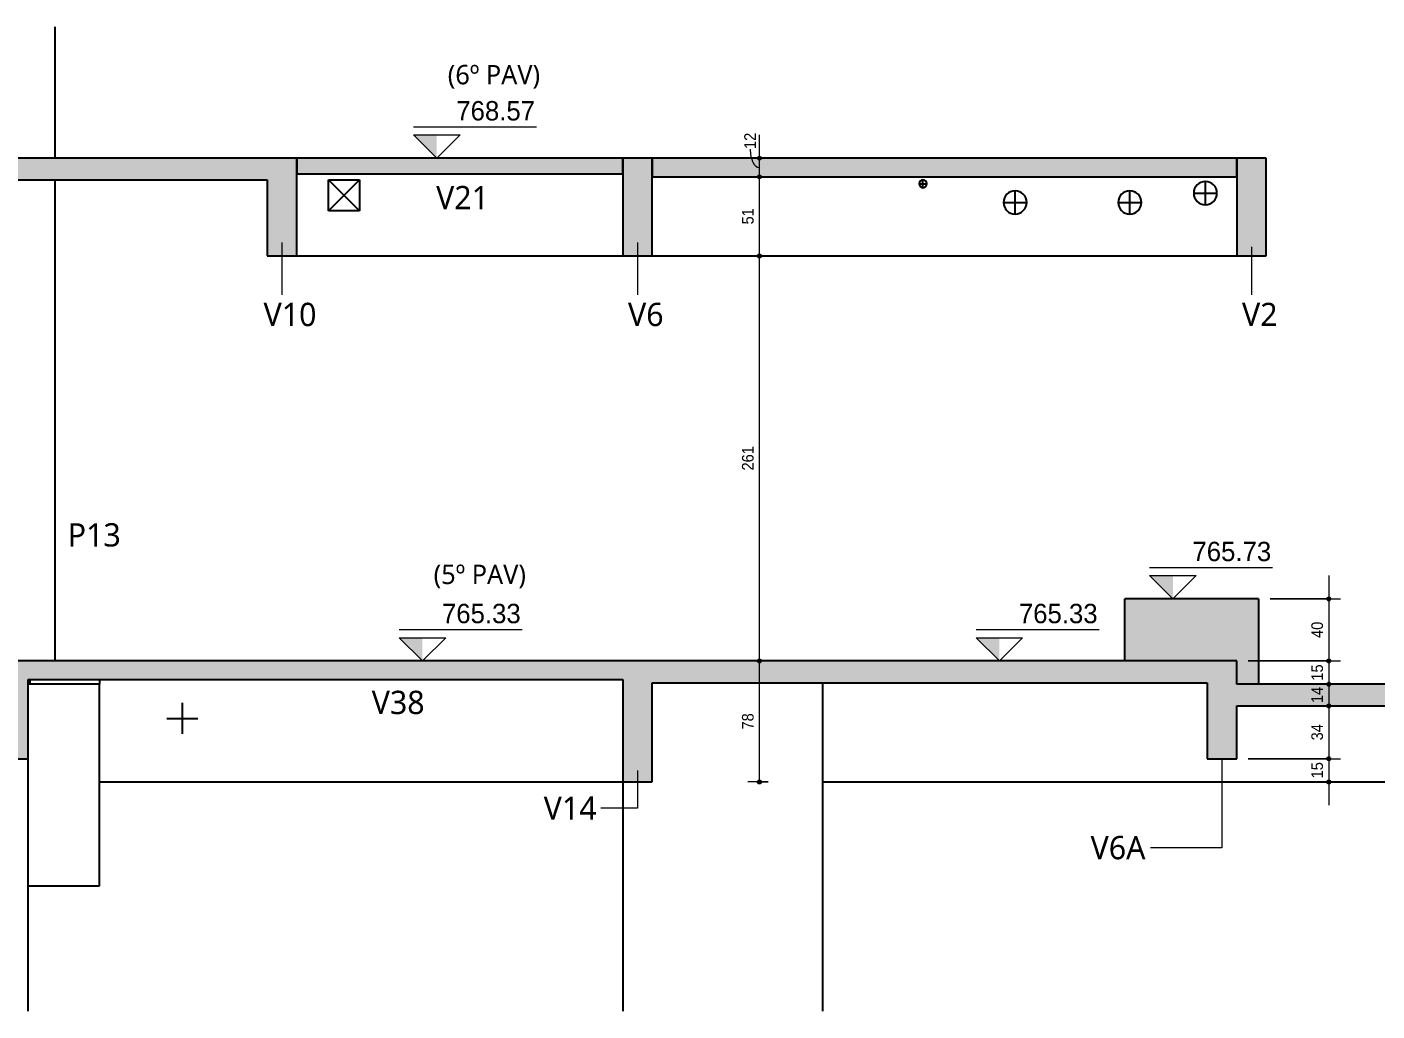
# Model space of a CAD drawing. Header units: centimetres. Extents: x -1897 to 22038, y -1268 to 84208.
# Drawn here: x 13929 to 14799, y 76307 to 76942 of the extents above; entities that cross this region are included whole.
import ezdxf

# ---------------------------------------------------------------- set-up
doc = ezdxf.new("R2010")
doc.units = ezdxf.units.CM
for name, color, linetype, lineweight in [('A-ANNO-DIMS', 7, 'Continuous', 9), ('A-ANNO-DIMS-50', 7, 'Continuous', 9), ('A-FLOR', 7, 'Continuous', 18), ('A-GENM', 7, 'Continuous', 18), ('A-WALL', 7, 'Continuous', 9), ('G-ANNO-DIMS', 7, 'Continuous', 9), ('G-ANNO-TEXT', 7, 'Continuous', 9), ('S-BEAM', 7, 'Continuous', 18), ('S-BEAM-IDEN', 7, 'Continuous', 9), ('S-COLS', 7, 'Continuous', 18), ('S-COLS-IDEN', 7, 'Continuous', 9)]:
    doc.layers.add(name, color=color, linetype=linetype, lineweight=lineweight)
doc.styles.add('Arial_1', font='arial.ttf', dxfattribs={"width": 0.9, "height": 7.5})
doc.styles.add('Arial_2', font='arial.ttf', dxfattribs={"width": 0.95, "height": 12.5})
doc.styles.add('Gadugi', font='gadugi.ttf', dxfattribs={"height": 15})
doc.styles.add('Gadugi_4', font='gadugi.ttf', dxfattribs={"height": 12.5})
doc.dimstyles.new('PED_R80_1_5mm_ACIMA_As_ESQ__R00_2', dxfattribs={"dimscale": 30.48, "dimtxt": 7.651945, "dimasz": 0.328084, "dimexe": 0.246063, "dimexo": 0.246063, "dimgap": 0.049213, "dimtad": 1, "dimdec": 1, "dimrnd": 0.5, "dimdsep": 46, "dimtxsty": 'Arial_1', "dimblk1": 'DOTSMALL', "dimblk2": 'DOTSMALL', "dimsah": 1, "dimcen": 0.09, "dimdle": 0.492126, "dimazin": 0, "dimtfac": 1, "dimtdec": 4, "dimtix": 1, "dimtmove": 1, "dimatfit": 3, "dimfxl": 1, "dimtvp": 1, "dimtolj": 1, "dimtzin": 0, "dimarcsym": 2})
doc.dimstyles.new('PED_R80_1_5mm_ACIMA_As_ESQ__R00_3', dxfattribs={"dimscale": 30.48, "dimtxt": 7.651945, "dimasz": 0.328084, "dimexe": 0.246063, "dimexo": 0.246063, "dimgap": 0.049213, "dimtad": 1, "dimdec": 1, "dimrnd": 0.5, "dimdsep": 46, "dimtxsty": 'Arial_1', "dimblk1": 'DOTSMALL', "dimblk2": 'DOTSMALL', "dimsah": 1, "dimcen": 0.09, "dimdle": 0.492126, "dimazin": 0, "dimtfac": 1, "dimtdec": 4, "dimtix": 1, "dimtmove": 0, "dimatfit": 3, "dimfxl": 1, "dimtvp": 1, "dimtolj": 1, "dimtzin": 0, "dimarcsym": 2})

# ---------------------------------------------------------------- blocks, each defined once
blk = doc.blocks.new('PED_FURO_CIRCULAR_R04_2020 _INSTÂNCIA_ - FURO CIRC-3730583-CT001 K2 - CORTE A-A')
at = {"layer": 'A-GENM', "color": 253, "lineweight": 25, "true_color": 0xaaaaaa}
for p, q in [((-288.89, 76486), (-288.89, 76506)), ((-298.89, 76496), (-278.89, 76496))]:
    blk.add_line(p, q, dxfattribs=at)
blk = doc.blocks.new('PED_FURO_CIRCULAR_R04_2020 _INSTÂNCIA_ - FURO CIRC-3747796-CT001 K2 - CORTE A-A')
at = {"layer": 'A-GENM', "color": 253, "lineweight": 25, "true_color": 0xaaaaaa}
for p, q in [((188.15, 76838), (188.15, 76843)), ((185.65, 76840.5), (190.65, 76840.5))]:
    blk.add_line(p, q, dxfattribs=at)
blk = doc.blocks.new('PED_FURO_CIRCULAR_R04_2020 _INSTÂNCIA_ - FURO CIRC-3745546-CT001 K2 - CORTE A-A')
at = {"layer": 'A-GENM', "color": 253, "lineweight": 25, "true_color": 0xaaaaaa}
for p, q in [((370.07, 76827), (370.07, 76842)), ((362.57, 76834.5), (377.57, 76834.5))]:
    blk.add_line(p, q, dxfattribs=at)
blk = doc.blocks.new('PED_FURO_CIRCULAR_R04_2020 _INSTÂNCIA_ - FURO CIRC-3745760-CT001 K2 - CORTE A-A')
at = {"layer": 'A-GENM', "color": 253, "lineweight": 25, "true_color": 0xaaaaaa}
for p, q in [((247.5, 76821), (247.5, 76836)), ((240, 76828.5), (255, 76828.5))]:
    blk.add_line(p, q, dxfattribs=at)
blk = doc.blocks.new('PED_FURO_RETANGULAR_R04_2020 _INSTÂNCIA_ - FURO RET-3749457-CT001 K2 - CORTE A-A')
at = {"layer": 'A-GENM', "color": 253, "lineweight": 25, "true_color": 0xaaaaaa}
for p, q in [((-174.75, 76823), (-194.75, 76843)), ((-194.75, 76823), (-174.75, 76843))]:
    blk.add_line(p, q, dxfattribs=at)
blk = doc.blocks.new('Elevações de ponto - SIMBOLO DE NÍVEL-CORTE-2219088-CT001 K2 - CORTE A-A')
at = {"layer": 'G-ANNO-DIMS'}
blk.add_hatch(color=256, dxfattribs=at).paths.add_polyline_path([(-134.26, 76548), (-134.26, 76533), (-149.26, 76548)], flags=0)
for p, q in [((-70.06, 76553.1), (-149.26, 76553.1)), ((-134.26, 76533), (-149.26, 76548)), ((-149.26, 76548), (-119.26, 76548)), ((-119.26, 76548), (-134.26, 76533))]:
    blk.add_line(p, q, dxfattribs=at)
blk = doc.blocks.new('DIMBLOCK377-CT001 K2 - CORTE A-A')
at = {"layer": 'A-ANNO-DIMS-50', "true_color": 0x000032}
h = blk.add_hatch(color=178, dxfattribs=at)
edge = h.paths.add_edge_path(flags=0)
edge.add_arc((14401.21, 76533), 1.25, 0, 360)
h = blk.add_hatch(color=178, dxfattribs=at)
edge = h.paths.add_edge_path(flags=0)
edge.add_arc((14401.21, 76455), 1.25, 0, 360)
at = {"layer": 'A-ANNO-DIMS-50', "color": 178, "true_color": 0x000032}
for p, q in [((14406.94, 76533), (14393.71, 76533)), ((14401.21, 76455), (14401.21, 76533)), ((14401.21, 76533), (14406.94, 76533)), ((14406.94, 76455), (14393.71, 76455)), ((14401.21, 76455), (14406.94, 76455))]:
    blk.add_line(p, q, dxfattribs=at)
for centre in [(14401.21, 76533), (14401.21, 76455)]:
    blk.add_circle(centre, 1.25, dxfattribs=at)
at = {"layer": 'A-ANNO-DIMS-50', "color": 0, "insert": (14389.97, 76488.82), "char_height": 7.5, "width": 12.4315, "attachment_point": 1, "rotation": 90, "line_spacing_factor": 0.941778, "style": 'Arial_1'}
blk.add_mtext('78', dxfattribs=at)
blk = doc.blocks.new('_DotSmall')
at = {"color": 0, "linetype": 'ByBlock', "const_width": 0.5}
blk.add_lwpolyline([(-0.0625, 0, 1), (0.0625, 0, 1)], format="xyb", close=True, dxfattribs=at)
blk = doc.blocks.new('DIMBLOCK378-CT001 K2 - CORTE A-A')
at = {"layer": 'A-ANNO-DIMS-50', "true_color": 0x000032}
h = blk.add_hatch(color=178, dxfattribs=at)
edge = h.paths.add_edge_path(flags=0)
edge.add_arc((14401.21, 76794), 1.25, 0, 360)
h = blk.add_hatch(color=178, dxfattribs=at)
edge = h.paths.add_edge_path(flags=0)
edge.add_arc((14401.21, 76533), 1.25, 0, 360)
at = {"layer": 'A-ANNO-DIMS-50', "color": 178, "true_color": 0x000032}
for p, q in [((14406.94, 76794), (14393.71, 76794)), ((14401.21, 76533), (14401.21, 76794)), ((14401.21, 76794), (14406.94, 76794)), ((14406.94, 76533), (14393.71, 76533)), ((14401.21, 76533), (14406.94, 76533))]:
    blk.add_line(p, q, dxfattribs=at)
for centre in [(14401.21, 76794), (14401.21, 76533)]:
    blk.add_circle(centre, 1.25, dxfattribs=at)
at = {"layer": 'A-ANNO-DIMS-50', "color": 0, "insert": (14389.97, 76655.73), "char_height": 7.5, "width": 18.6472, "attachment_point": 1, "rotation": 90, "line_spacing_factor": 0.941778, "style": 'Arial_1'}
blk.add_mtext('261', dxfattribs=at)
blk = doc.blocks.new('DIMBLOCK379-CT001 K2 - CORTE A-A')
at = {"layer": 'A-ANNO-DIMS-50', "true_color": 0x000032}
h = blk.add_hatch(color=178, dxfattribs=at)
edge = h.paths.add_edge_path(flags=0)
edge.add_arc((14401.21, 76845), 1.25, 0, 360)
h = blk.add_hatch(color=178, dxfattribs=at)
edge = h.paths.add_edge_path(flags=0)
edge.add_arc((14401.21, 76794), 1.25, 0, 360)
at = {"layer": 'A-ANNO-DIMS-50', "color": 178, "true_color": 0x000032}
for p, q in [((14406.94, 76845), (14393.71, 76845)), ((14401.21, 76794), (14401.21, 76845)), ((14401.21, 76845), (14406.94, 76845)), ((14406.94, 76794), (14393.71, 76794)), ((14401.21, 76794), (14406.94, 76794))]:
    blk.add_line(p, q, dxfattribs=at)
for centre in [(14401.21, 76845), (14401.21, 76794)]:
    blk.add_circle(centre, 1.25, dxfattribs=at)
at = {"layer": 'A-ANNO-DIMS-50', "color": 0, "insert": (14389.97, 76814.32), "char_height": 7.5, "width": 12.4315, "attachment_point": 1, "rotation": 90, "line_spacing_factor": 0.941778, "style": 'Arial_1'}
blk.add_mtext('51', dxfattribs=at)
blk = doc.blocks.new('DIMBLOCK380-CT001 K2 - CORTE A-A')
at = {"layer": 'A-ANNO-DIMS-50', "true_color": 0x000032}
h = blk.add_hatch(color=178, dxfattribs=at)
edge = h.paths.add_edge_path(flags=0)
edge.add_arc((14401.21, 76857), 1.25, 0, 360)
h = blk.add_hatch(color=178, dxfattribs=at)
edge = h.paths.add_edge_path(flags=0)
edge.add_arc((14401.21, 76845), 1.25, 0, 360)
at = {"layer": 'A-ANNO-DIMS-50', "color": 178, "true_color": 0x000032}
for p, q in [((14401.21, 76845), (14401.21, 76872)), ((14406.94, 76857), (14393.71, 76857)), ((14401.21, 76857), (14406.94, 76857)), ((14406.94, 76845), (14393.71, 76845)), ((14401.21, 76845), (14406.94, 76845))]:
    blk.add_line(p, q, dxfattribs=at)
for centre in [(14401.21, 76857), (14401.21, 76845)]:
    blk.add_circle(centre, 1.25, dxfattribs=at)
blk.add_ellipse((14401.21, 76862.92), major_axis=(0, 11.92), ratio=0.496698, start_param=1.570796, end_param=3.141593, dxfattribs=at)
at = {"layer": 'A-ANNO-DIMS-50', "color": 0, "insert": (14391.43, 76862.92), "char_height": 7.5, "width": 12.4315, "attachment_point": 1, "rotation": 90, "line_spacing_factor": 0.941778, "style": 'Arial_1'}
blk.add_mtext('12', dxfattribs=at)
blk = doc.blocks.new('DIMBLOCK398-CT001 K2 - CORTE A-A')
at = {"layer": 'A-ANNO-DIMS-50', "true_color": 0x000032}
h = blk.add_hatch(color=178, dxfattribs=at)
edge = h.paths.add_edge_path(flags=0)
edge.add_arc((14767.98, 76573), 1.25, 0, 360)
h = blk.add_hatch(color=178, dxfattribs=at)
edge = h.paths.add_edge_path(flags=0)
edge.add_arc((14767.98, 76533), 1.25, 0, 360)
at = {"layer": 'A-ANNO-DIMS-50', "color": 178, "true_color": 0x000032}
for p, q in [((14767.98, 76588), (14767.98, 76533)), ((14730.16, 76573), (14775.48, 76573)), ((14767.98, 76573), (14730.16, 76573)), ((14716.16, 76533), (14775.48, 76533)), ((14767.98, 76533), (14716.16, 76533))]:
    blk.add_line(p, q, dxfattribs=at)
for centre in [(14767.98, 76573), (14767.98, 76533)]:
    blk.add_circle(centre, 1.25, dxfattribs=at)
at = {"layer": 'A-ANNO-DIMS-50', "color": 0, "insert": (14756.74, 76547.82), "char_height": 7.5, "width": 12.4315, "attachment_point": 1, "rotation": 90, "line_spacing_factor": 0.941778, "style": 'Arial_1'}
blk.add_mtext('40', dxfattribs=at)
blk = doc.blocks.new('DIMBLOCK399-CT001 K2 - CORTE A-A')
at = {"layer": 'A-ANNO-DIMS-50', "true_color": 0x000032}
h = blk.add_hatch(color=178, dxfattribs=at)
edge = h.paths.add_edge_path(flags=0)
edge.add_arc((14767.98, 76533), 1.25, 0, 360)
h = blk.add_hatch(color=178, dxfattribs=at)
edge = h.paths.add_edge_path(flags=0)
edge.add_arc((14767.98, 76518), 1.25, 0, 360)
at = {"layer": 'A-ANNO-DIMS-50', "color": 178, "true_color": 0x000032}
for p, q in [((14716.16, 76533), (14775.48, 76533)), ((14767.98, 76533), (14716.16, 76533)), ((14767.98, 76533), (14767.98, 76518)), ((14762.25, 76518), (14775.48, 76518)), ((14767.98, 76518), (14762.25, 76518))]:
    blk.add_line(p, q, dxfattribs=at)
for centre in [(14767.98, 76533), (14767.98, 76518)]:
    blk.add_circle(centre, 1.25, dxfattribs=at)
at = {"layer": 'A-ANNO-DIMS-50', "color": 0, "insert": (14756.74, 76520.32), "char_height": 7.5, "width": 12.4315, "attachment_point": 1, "rotation": 90, "line_spacing_factor": 0.941778, "style": 'Arial_1'}
blk.add_mtext('15', dxfattribs=at)
blk = doc.blocks.new('DIMBLOCK400-CT001 K2 - CORTE A-A')
at = {"layer": 'A-ANNO-DIMS-50', "true_color": 0x000032}
h = blk.add_hatch(color=178, dxfattribs=at)
edge = h.paths.add_edge_path(flags=0)
edge.add_arc((14767.98, 76518), 1.25, 0, 360)
h = blk.add_hatch(color=178, dxfattribs=at)
edge = h.paths.add_edge_path(flags=0)
edge.add_arc((14767.98, 76504), 1.25, 0, 360)
at = {"layer": 'A-ANNO-DIMS-50', "color": 178, "true_color": 0x000032}
for p, q in [((14762.25, 76518), (14775.48, 76518)), ((14767.98, 76518), (14762.25, 76518)), ((14767.98, 76518), (14767.98, 76504)), ((14762.25, 76504), (14775.48, 76504)), ((14767.98, 76504), (14762.25, 76504))]:
    blk.add_line(p, q, dxfattribs=at)
for centre in [(14767.98, 76518), (14767.98, 76504)]:
    blk.add_circle(centre, 1.25, dxfattribs=at)
at = {"layer": 'A-ANNO-DIMS-50', "color": 0, "insert": (14756.74, 76505.82), "char_height": 7.5, "width": 12.4315, "attachment_point": 1, "rotation": 90, "line_spacing_factor": 0.941778, "style": 'Arial_1'}
blk.add_mtext('14', dxfattribs=at)
blk = doc.blocks.new('DIMBLOCK401-CT001 K2 - CORTE A-A')
at = {"layer": 'A-ANNO-DIMS-50', "true_color": 0x000032}
h = blk.add_hatch(color=178, dxfattribs=at)
edge = h.paths.add_edge_path(flags=0)
edge.add_arc((14767.98, 76504), 1.25, 0, 360)
h = blk.add_hatch(color=178, dxfattribs=at)
edge = h.paths.add_edge_path(flags=0)
edge.add_arc((14767.98, 76470), 1.25, 0, 360)
at = {"layer": 'A-ANNO-DIMS-50', "color": 178, "true_color": 0x000032}
for p, q in [((14762.25, 76504), (14775.48, 76504)), ((14767.98, 76504), (14762.25, 76504)), ((14767.98, 76504), (14767.98, 76470)), ((14716.16, 76470), (14775.48, 76470)), ((14767.98, 76470), (14716.16, 76470))]:
    blk.add_line(p, q, dxfattribs=at)
for centre in [(14767.98, 76504), (14767.98, 76470)]:
    blk.add_circle(centre, 1.25, dxfattribs=at)
at = {"layer": 'A-ANNO-DIMS-50', "color": 0, "insert": (14756.74, 76481.82), "char_height": 7.5, "width": 12.4315, "attachment_point": 1, "rotation": 90, "line_spacing_factor": 0.941778, "style": 'Arial_1'}
blk.add_mtext('34', dxfattribs=at)
blk = doc.blocks.new('DIMBLOCK402-CT001 K2 - CORTE A-A')
at = {"layer": 'A-ANNO-DIMS-50', "true_color": 0x000032}
h = blk.add_hatch(color=178, dxfattribs=at)
edge = h.paths.add_edge_path(flags=0)
edge.add_arc((14767.98, 76470), 1.25, 0, 360)
h = blk.add_hatch(color=178, dxfattribs=at)
edge = h.paths.add_edge_path(flags=0)
edge.add_arc((14767.98, 76455), 1.25, 0, 360)
at = {"layer": 'A-ANNO-DIMS-50', "color": 178, "true_color": 0x000032}
for p, q in [((14716.16, 76470), (14775.48, 76470)), ((14767.98, 76470), (14716.16, 76470)), ((14767.98, 76470), (14767.98, 76440)), ((14762.25, 76455), (14775.48, 76455)), ((14767.98, 76455), (14762.25, 76455))]:
    blk.add_line(p, q, dxfattribs=at)
for centre in [(14767.98, 76470), (14767.98, 76455)]:
    blk.add_circle(centre, 1.25, dxfattribs=at)
at = {"layer": 'A-ANNO-DIMS-50', "color": 0, "insert": (14756.74, 76457.32), "char_height": 7.5, "width": 12.4315, "attachment_point": 1, "rotation": 90, "line_spacing_factor": 0.941778, "style": 'Arial_1'}
blk.add_mtext('15', dxfattribs=at)

msp = doc.modelspace()

# ---------------------------------------------------------------- hatches: boundary and pattern name
at = {"layer": 'A-FLOR', "true_color": 0xa6a6a6}
for points in [[(13840.08, 76843), (14084.16, 76843), (14084.16, 76857), (13632.66, 76857), (13632.66, 76843), (13639.77, 76843)], [(14290.77, 76847), (14313.16, 76847), (14313.16, 76857), (14103.16, 76857), (14103.16, 76847), (14263.31, 76847)], [(14562.17, 76845), (14708.66, 76845), (14708.66, 76857), (14332.16, 76857), (14332.16, 76845), (14541.15, 76845)], [(13976.16, 76521), (14313.16, 76521), (14313.16, 76533), (13930.16, 76533), (13930.16, 76521), (13940.23, 76521)], [(14440.99, 76519), (14689.66, 76519), (14689.66, 76533), (14332.16, 76533), (14332.16, 76519), (14411.6, 76519)], [(14708.66, 76504), (14973.16, 76504), (14973.16, 76518), (14708.66, 76518)]]:
    msp.add_hatch(color=253, dxfattribs=at).paths.add_polyline_path(points, flags=0)
at = {"layer": 'A-WALL', "true_color": 0xd6c7cd}
for points in [[(14636.7, 76533), (14650.7, 76533), (14650.7, 76573), (14636.7, 76573)], [(14694.84, 76533), (14708.66, 76533), (14708.66, 76573), (14650.7, 76573), (14650.7, 76533), (14689.66, 76533)], [(14708.66, 76518), (14722.66, 76518), (14722.66, 76573), (14708.66, 76573), (14708.66, 76518.26)]]:
    msp.add_hatch(color=254, dxfattribs=at).paths.add_polyline_path(points, flags=0)
at = {"layer": 'S-BEAM', "true_color": 0xa6a6a6}
for points in [[(14103.16, 76794), (14103.16, 76857), (14084.16, 76857), (14084.16, 76794)], [(14332.16, 76794), (14332.16, 76857), (14313.16, 76857), (14313.16, 76794)], [(14727.66, 76794), (14727.66, 76857), (14708.66, 76857), (14708.66, 76794)], [(13930.16, 76470), (13930.16, 76533), (13911.16, 76533), (13911.16, 76470)], [(14332.16, 76455), (14332.16, 76533), (14313.16, 76533), (14313.16, 76455)], [(14689.66, 76470), (14708.66, 76470), (14708.66, 76533), (14689.66, 76533), (14689.66, 76504)]]:
    msp.add_hatch(color=253, dxfattribs=at).paths.add_polyline_path(points, flags=0)

# ---------------------------------------------------------------- linework, layer by layer
at = {"layer": 'A-FLOR', "lineweight": 25}
for p, q in [((14084.16, 76857), (13632.66, 76857)), ((14313.16, 76857), (14103.16, 76857)), ((14103.16, 76857), (14103.16, 76847)), ((14313.16, 76847), (14313.16, 76857)), ((14708.66, 76857), (14332.16, 76857)), ((14332.16, 76857), (14332.16, 76845)), ((14708.66, 76845), (14708.66, 76857)), ((13632.66, 76843), (14084.16, 76843)), ((14103.16, 76847), (14313.16, 76847)), ((14332.16, 76845), (14708.66, 76845)), ((14313.16, 76533), (13930.16, 76533)), ((14689.66, 76533), (14332.16, 76533)), ((13930.16, 76521), (14313.16, 76521)), ((14332.16, 76519), (14689.66, 76519)), ((14973.16, 76518), (14708.66, 76518)), ((14708.66, 76504), (14973.16, 76504))]:
    msp.add_line(p, q, dxfattribs=at)
at = {"layer": 'A-WALL', "lineweight": 25}
for p, q in [((14636.7, 76533), (14636.7, 76573)), ((14722.66, 76573), (14636.7, 76573)), ((14722.66, 76573), (14722.66, 76518))]:
    msp.add_line(p, q, dxfattribs=at)
at = {"layer": 'S-BEAM', "lineweight": 25}
for p, q in [((14103.16, 76857), (14084.16, 76857)), ((14103.16, 76847), (14103.16, 76857)), ((14332.16, 76857), (14313.16, 76857)), ((14313.16, 76857), (14313.16, 76847)), ((14332.16, 76845), (14332.16, 76857)), ((14727.66, 76857), (14708.66, 76857)), ((14708.66, 76857), (14708.66, 76845)), ((14727.66, 76794), (14727.66, 76857)), ((14084.16, 76843), (14084.16, 76794)), ((14103.16, 76794), (14103.16, 76847)), ((14123.66, 76843), (14143.66, 76843)), ((14123.66, 76823), (14123.66, 76843)), ((14143.66, 76843), (14143.66, 76823)), ((14313.16, 76847), (14313.16, 76794)), ((14332.16, 76794), (14332.16, 76845)), ((14708.66, 76845), (14708.66, 76794)), ((14143.66, 76823), (14123.66, 76823)), ((14084.16, 76794), (14103.16, 76794)), ((14103.16, 76794), (14313.16, 76794)), ((14313.16, 76794), (14332.16, 76794)), ((14332.16, 76794), (14708.66, 76794)), ((14708.66, 76794), (14727.66, 76794)), ((13930.16, 76533), (13911.16, 76533)), ((14332.16, 76533), (14313.16, 76533)), ((14708.66, 76533), (14689.66, 76533)), ((14708.66, 76518), (14708.66, 76533)), ((13930.16, 76470), (13930.16, 76521)), ((13931.43, 76518), (13931.43, 76521)), ((13976.16, 76521), (13976.16, 76518)), ((14313.16, 76521), (14313.16, 76455)), ((13976.16, 76518), (13930.16, 76518)), ((13976.16, 76388), (13976.16, 76518)), ((14332.16, 76455), (14332.16, 76519)), ((14689.66, 76519), (14689.66, 76470)), ((14708.66, 76470), (14708.66, 76504)), ((13911.16, 76470), (13930.16, 76470)), ((14689.66, 76470), (14708.66, 76470)), ((13976.16, 76455), (14313.16, 76455)), ((14313.16, 76455), (14332.16, 76455)), ((14442.16, 76455), (14708.66, 76455)), ((14708.66, 76455), (14973.16, 76455)), ((13930.16, 76388), (13976.16, 76388))]:
    msp.add_line(p, q, dxfattribs=at)
for centre, radius, start, end in [((14506.56, 76840.5), 2.5, 90, 270), ((14506.56, 76840.5), 2.5, 270, 90), ((14688.48, 76834.5), 7.5, 90, 270), ((14688.48, 76834.5), 7.5, 270, 90), ((14565.92, 76828.5), 7.5, 90, 270), ((14565.92, 76828.5), 7.5, 270, 90), ((14639.81, 76828.5), 7.5, 90, 270), ((14639.81, 76828.5), 7.5, 270, 90)]:
    msp.add_arc(centre, radius, start, end, dxfattribs=at)
at = {"layer": 'S-BEAM-IDEN'}
for p, q in [((14093.66, 76802.7), (14093.66, 76768.99)), ((14322.66, 76802.7), (14322.66, 76768.99)), ((14718.16, 76799.79), (14718.16, 76768.99)), ((14699.16, 76470), (14699.16, 76412.64)), ((14322.66, 76462.5), (14322.66, 76438.09)), ((14322.66, 76438.09), (14298.97, 76438.09)), ((14699.16, 76412.64), (14653.24, 76412.64))]:
    msp.add_line(p, q, dxfattribs=at)
at = {"layer": 'S-COLS', "lineweight": 25}
for p, q in [((13947.66, 76857), (13947.66, 76941.56)), ((13947.66, 76533), (13947.66, 76843)), ((14442.16, 76307.41), (14442.16, 76519)), ((13930.16, 76307.41), (13930.16, 76470)), ((14313.16, 76455), (14313.16, 76307.41))]:
    msp.add_line(p, q, dxfattribs=at)

# ---------------------------------------------------------------- block references
at = {"layer": 'A-GENM', "color": 253, "lineweight": 25, "true_color": 0xaaaaaa}
for name, p in [('PED_FURO_RETANGULAR_R04_2020 _INSTÂNCIA_ - FURO RET-3749457-CT001 K2 - CORTE A-A', (14318.41, 0)), ('PED_FURO_CIRCULAR_R04_2020 _INSTÂNCIA_ - FURO CIRC-3747796-CT001 K2 - CORTE A-A', (14318.41, 0)), ('PED_FURO_CIRCULAR_R04_2020 _INSTÂNCIA_ - FURO CIRC-3745546-CT001 K2 - CORTE A-A', (14318.41, 0)), ('PED_FURO_CIRCULAR_R04_2020 _INSTÂNCIA_ - FURO CIRC-3745760-CT001 K2 - CORTE A-A', (14318.41, 0)), ('PED_FURO_CIRCULAR_R04_2020 _INSTÂNCIA_ - FURO CIRC-3745760-CT001 K2 - CORTE A-A', (14392.3, 0)), ('PED_FURO_CIRCULAR_R04_2020 _INSTÂNCIA_ - FURO CIRC-3730583-CT001 K2 - CORTE A-A', (14318.41, 0))]:
    msp.add_blockref(name, p, dxfattribs=at)
at = {"layer": 'G-ANNO-DIMS'}
for p in [(14327.64, 324), (14801.84, 40), (14318.41, 0), (14690.04, 0)]:
    msp.add_blockref('Elevações de ponto - SIMBOLO DE NÍVEL-CORTE-2219088-CT001 K2 - CORTE A-A', p, dxfattribs=at)

# ---------------------------------------------------------------- texts
at = {"layer": 'G-ANNO-DIMS', "char_height": 12.5, "width": 59.8377, "attachment_point": 1, "line_spacing_factor": 0.941778, "style": 'Arial_2'}
for s, insert in [('768.57', (14205.95, 76893.82)), ('765.73', (14680.16, 76609.82)), ('765.33', (14196.72, 76569.82)), ('765.33', (14568.35, 76569.82))]:
    msp.add_mtext(s, dxfattribs=dict(at, insert=insert))
at = {"layer": 'G-ANNO-TEXT', "char_height": 12.5, "width": 78.5654, "attachment_point": 1, "style": 'Gadugi_4'}
for s, insert in [('(6º PAV)', (14200.47, 76917.11)), ('(5º PAV)', (14191.36, 76595.07))]:
    msp.add_mtext(s, dxfattribs=dict(at, insert=insert))
at = {"layer": 'S-BEAM-IDEN', "char_height": 15, "attachment_point": 1, "style": 'Gadugi'}
for s, insert, width in [('V21', (14192.94, 76839.14), 44.0928), ('V10', (14081.81, 76763.81), 44.0928), ('V6', (14316.59, 76763.81), 30.0633), ('V2', (14712.09, 76763.81), 30.0633), ('V38', (14151.48, 76513.79), 44.0928), ('V14', (14262.27, 76445.64), 44.0928), ('V6A', (14614.54, 76420.19), 46.4979)]:
    msp.add_mtext(s, dxfattribs=dict(at, insert=insert, width=width))
at = {"layer": 'S-COLS-IDEN', "insert": (13955.66, 76621.76), "char_height": 15, "width": 42.4894, "attachment_point": 1, "style": 'Gadugi'}
msp.add_mtext('P13', dxfattribs=at)

# ---------------------------------------------------------------- dimensions: what is measured, and where the dimension line sits
at = {"layer": 'A-ANNO-DIMS', "color": 178, "true_color": 0x000032}
dim = msp.add_linear_dim(base=(14401.21, 76857), p1=(14399.44, 76845), p2=(14399.44, 76857), angle=90, dimstyle='PED_R80_1_5mm_ACIMA_As_ESQ__R00_2', override={"dimpost": '<>', "dimfxl": 12}, dxfattribs=at)
dim.commit()
dim.dimension.update_dxf_attribs({"geometry": 'DIMBLOCK380-CT001 K2 - CORTE A-A', "text_midpoint": (14396.43, 76869.14), "dimtype": 160, "text_rotation": 90})
for base, p1, p2, override, picture, middle in [((14401.21, 76845), (14399.44, 76794), (14399.44, 76845), {"dimpost": '<>', "dimfxl": 51}, 'DIMBLOCK379-CT001 K2 - CORTE A-A', (14395.88, 76819.5)), ((14401.21, 76794), (14399.44, 76533), (14399.44, 76794), {"dimpost": '<>', "dimfxl": 260.998}, 'DIMBLOCK378-CT001 K2 - CORTE A-A', (14395.88, 76663.5)), ((14767.98, 76533), (14722.66, 76573), (14708.66, 76533), {"dimpost": '<>', "dimfxl": 42.37924}, 'DIMBLOCK398-CT001 K2 - CORTE A-A', (14762.65, 76553)), ((14401.21, 76533), (14399.44, 76455), (14399.44, 76533), {"dimpost": '<>', "dimfxl": 78}, 'DIMBLOCK377-CT001 K2 - CORTE A-A', (14395.88, 76494)), ((14767.98, 76518), (14708.66, 76533), (14769.75, 76518), {"dimpost": '<>', "dimfxl": 62.903485}, 'DIMBLOCK399-CT001 K2 - CORTE A-A', (14762.65, 76525.5)), ((14767.98, 76504), (14769.75, 76518), (14769.75, 76504), {"dimpost": '<>', "dimfxl": 14}, 'DIMBLOCK400-CT001 K2 - CORTE A-A', (14762.72, 76511)), ((14767.98, 76470), (14769.75, 76504), (14708.66, 76470), {"dimpost": '<>', "dimfxl": 69.913149}, 'DIMBLOCK401-CT001 K2 - CORTE A-A', (14762.65, 76487)), ((14767.98, 76455), (14708.66, 76470), (14769.75, 76455), {"dimpost": '<>', "dimfxl": 62.903485}, 'DIMBLOCK402-CT001 K2 - CORTE A-A', (14762.65, 76462.5))]:
    dim = msp.add_linear_dim(base=base, p1=p1, p2=p2, angle=90, dimstyle='PED_R80_1_5mm_ACIMA_As_ESQ__R00_3', override=override, dxfattribs=at)
    dim.commit()
    dim.dimension.update_dxf_attribs({"geometry": picture, "text_midpoint": middle})

doc.saveas('drawing.dxf')
